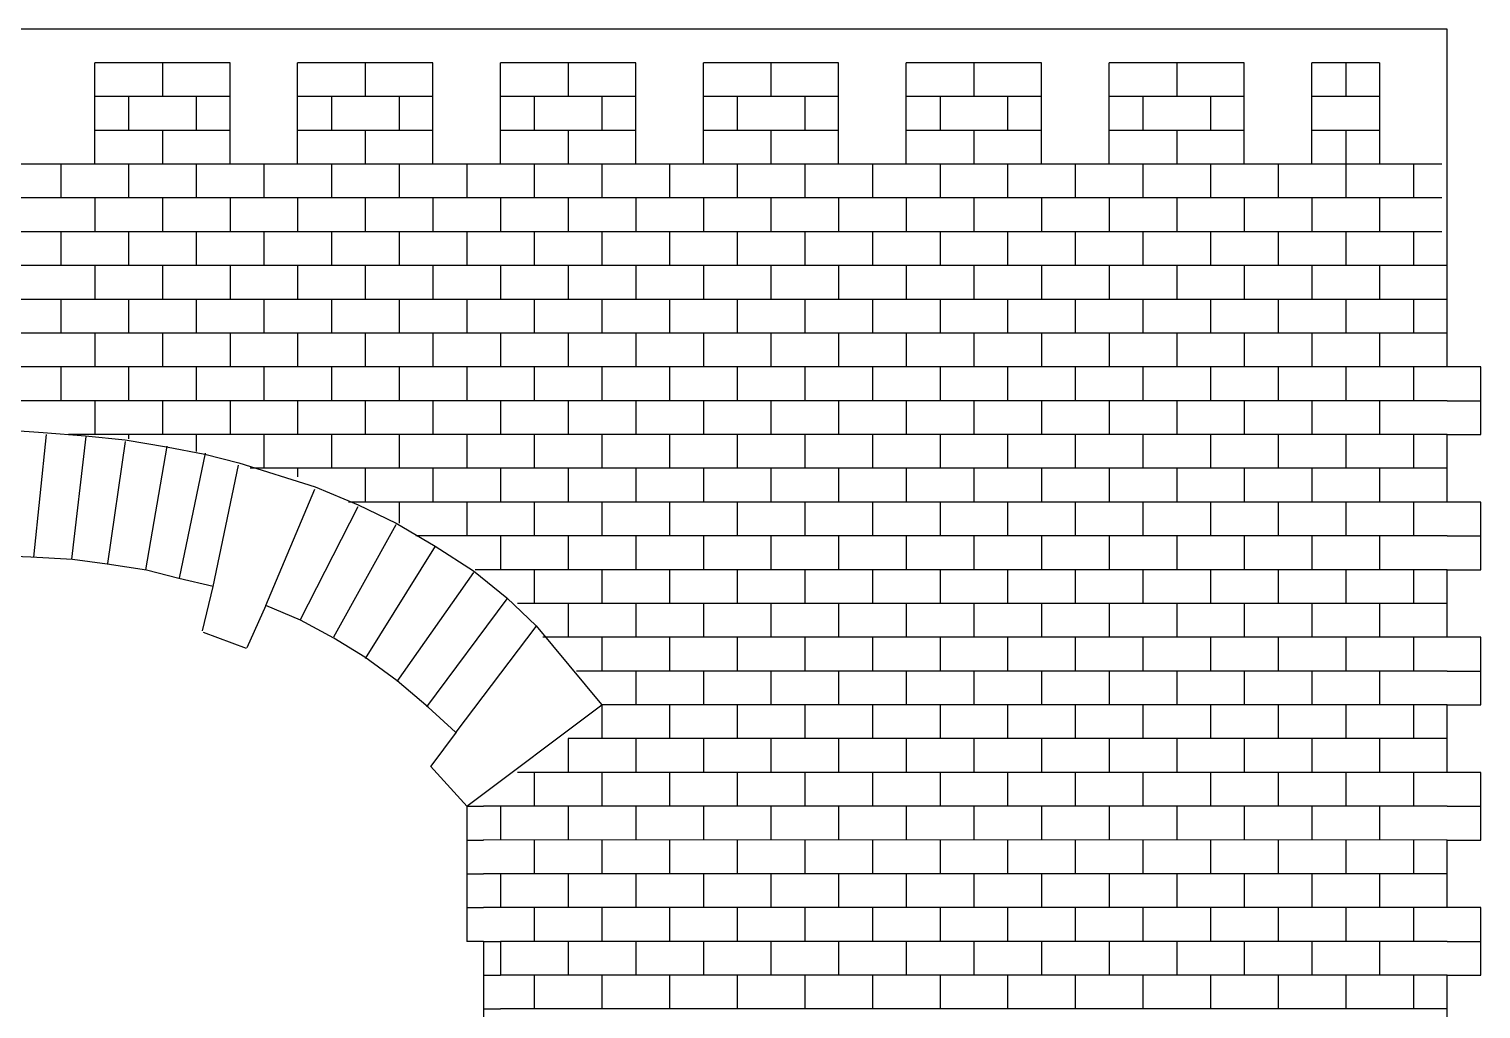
# Model space of a CAD drawing. Extents: x 12 to 197, y 116 to 290.
# Drawn here: x 153.96 to 196.9, y 261 to 290 of the extents above; entities that cross this region are included whole.
import ezdxf

# ---------------------------------------------------------------- set-up
doc = ezdxf.new("R2010")
doc.units = 0
doc.header["$MEASUREMENT"] = 0
doc.layers.add('OHNE_NAMEN', color=5, linetype='CONTINUOUS')

msp = doc.modelspace()

# ---------------------------------------------------------------- linework, layer by layer
at = {"layer": 'OHNE_NAMEN', "color": 5, "linetype": 'CONTINUOUS'}
for p, q in [((195.9038, 289.9999), (107.9038, 289.9999)), ((195.9031, 279.9993), (195.9038, 289.9999)), ((196.9033, 279.9993), (195.9031, 279.9993)), ((196.9033, 277.9998), (196.9033, 279.9993)), ((195.9031, 278.9996), (196.9033, 278.9996)), ((195.9031, 277.9998), (196.9033, 277.9998)), ((195.9031, 275.9996), (195.9031, 277.9998)), ((196.9033, 275.9996), (195.9031, 275.9996)), ((196.9033, 273.9993), (196.9033, 275.9996)), ((195.9031, 274.9995), (196.9033, 274.9995)), ((195.9031, 273.9993), (196.9033, 273.9993)), ((195.9031, 271.9994), (195.9031, 273.9993)), ((196.9033, 271.9994), (195.9031, 271.9994)), ((196.9033, 269.9999), (196.9033, 271.9994)), ((195.9031, 270.9996), (196.9033, 270.9996)), ((195.9031, 269.9999), (196.9033, 269.9999)), ((195.9031, 267.9993), (195.9031, 269.9999)), ((196.9033, 267.9993), (195.9031, 267.9993)), ((196.9033, 265.9997), (196.9033, 267.9993)), ((195.9031, 266.9995), (196.9033, 266.9995)), ((195.9031, 265.9997), (196.9033, 265.9997)), ((195.9031, 263.9995), (195.9031, 265.9997)), ((196.9033, 263.9995), (195.9031, 263.9995)), ((196.9033, 261.9999), (196.9033, 263.9995)), ((195.9031, 262.9993), (196.9033, 262.9993)), ((195.9031, 261.9999), (196.9033, 261.9999)), ((195.9031, 259.9993), (195.9031, 261.9999))]:
    msp.add_line(p, q, dxfattribs=at)
at = {"layer": 'OHNE_NAMEN', "color": 7, "linetype": 'CONTINUOUS'}
for p, q in [((155.9034, 285.9998), (155.9034, 288.9994)), ((159.9039, 288.9998), (155.9038, 288.9998)), ((157.904, 288.9994), (157.904, 287.9997)), ((159.9036, 285.9998), (159.9036, 288.9994)), ((161.9035, 285.9998), (161.9035, 288.9994)), ((165.904, 288.9998), (161.9038, 288.9998)), ((163.9041, 288.9994), (163.9041, 287.9997)), ((165.9036, 285.9998), (165.9036, 288.9994)), ((167.9035, 285.9998), (167.9035, 288.9994)), ((171.904, 288.9998), (167.9039, 288.9998)), ((169.9038, 288.9994), (169.9038, 287.9997)), ((171.9037, 285.9998), (171.9037, 288.9994)), ((173.9036, 285.9998), (173.9036, 288.9994)), ((177.9041, 288.9998), (173.9039, 288.9998)), ((175.9038, 288.9994), (175.9038, 287.9997)), ((177.9037, 285.9998), (177.9037, 288.9994)), ((179.9036, 285.9998), (179.9036, 288.9994)), ((183.9038, 288.9998), (179.904, 288.9998)), ((181.9039, 288.9994), (181.9039, 287.9997)), ((183.9034, 285.9998), (183.9034, 288.9994)), ((185.9033, 285.9998), (185.9033, 288.9994)), ((189.9038, 288.9998), (185.9037, 288.9998)), ((187.9039, 288.9994), (187.9039, 287.9997)), ((189.9035, 285.9998), (189.9035, 288.9994)), ((193.9029, 288.9994), (191.9037, 288.9998)), ((191.9037, 285.9998), (191.9037, 288.9994)), ((192.9035, 288.9994), (192.9035, 287.9997)), ((193.9029, 288.9994), (193.9029, 285.9998)), ((159.9039, 287.9997), (155.9038, 287.9997)), ((156.9036, 287.9997), (156.9036, 286.9999)), ((158.9035, 287.9993), (158.9035, 286.9995)), ((165.904, 287.9997), (161.9038, 287.9997)), ((162.9036, 287.9997), (162.9036, 286.9999)), ((164.9035, 287.9993), (164.9035, 286.9995)), ((171.904, 287.9997), (167.9039, 287.9997)), ((168.9036, 287.9997), (168.9036, 286.9999)), ((170.9035, 287.9993), (170.9035, 286.9995)), ((177.9041, 287.9997), (173.9039, 287.9997)), ((174.9037, 287.9997), (174.9037, 286.9999)), ((176.9032, 287.9993), (176.9032, 286.9995)), ((183.9038, 287.9997), (179.904, 287.9997)), ((180.9037, 287.9997), (180.9037, 286.9999)), ((182.9033, 287.9993), (182.9033, 286.9995)), ((189.9038, 287.9997), (185.9037, 287.9997)), ((186.9034, 287.9997), (186.9034, 286.9999)), ((188.9033, 287.9993), (188.9033, 286.9995)), ((193.9029, 287.9993), (191.9037, 287.9997)), ((159.9029, 286.9995), (155.9034, 286.9995)), ((157.9037, 286.9995), (157.9037, 285.9998)), ((165.9029, 286.9995), (161.9035, 286.9995)), ((163.9037, 286.9995), (163.9037, 285.9998)), ((171.903, 286.9995), (167.9035, 286.9995)), ((169.9034, 286.9995), (169.9034, 285.9998)), ((177.903, 286.9995), (173.9036, 286.9995)), ((175.9035, 286.9995), (175.9035, 285.9998)), ((183.9027, 286.9995), (179.9036, 286.9995)), ((181.9035, 286.9995), (181.9035, 285.9998)), ((189.9028, 286.9995), (185.9033, 286.9995)), ((187.9036, 286.9995), (187.9036, 285.9998)), ((193.9029, 286.9995), (191.9037, 286.9995)), ((192.9038, 286.9995), (192.9038, 285.9998)), ((195.75, 285.9998), (107.9038, 285.9998)), ((154.9033, 285.9998), (154.9033, 284.9993)), ((156.9036, 285.9998), (156.9036, 284.9993)), ((158.9035, 285.9998), (158.9035, 284.9993)), ((160.9034, 285.9998), (160.9034, 284.9993)), ((162.9033, 285.9998), (162.9033, 284.9993)), ((164.9035, 285.9998), (164.9035, 284.9993)), ((166.9034, 285.9998), (166.9034, 284.9993)), ((168.9033, 285.9998), (168.9033, 284.9993)), ((170.9035, 285.9998), (170.9035, 284.9993)), ((172.9034, 285.9998), (172.9034, 284.9993)), ((174.9033, 285.9998), (174.9033, 284.9993)), ((176.9032, 285.9998), (176.9032, 284.9993)), ((178.9035, 285.9998), (178.9035, 284.9993)), ((180.9034, 285.9998), (180.9034, 284.9993)), ((182.9033, 285.9998), (182.9033, 284.9993)), ((184.9035, 285.9998), (184.9035, 284.9993)), ((186.9034, 285.9998), (186.9034, 284.9993)), ((188.9033, 285.9998), (188.9033, 284.9993)), ((190.9036, 285.9998), (190.9036, 284.9993)), ((192.9035, 285.9998), (192.9035, 284.9993)), ((194.9037, 285.9998), (194.9037, 284.9993)), ((195.75, 284.9996), (107.9038, 284.9996)), ((155.9038, 284.9993), (155.9038, 283.9992)), ((157.9037, 284.9993), (157.9037, 283.9992)), ((159.9036, 284.9993), (159.9036, 283.9992)), ((161.9035, 284.9993), (161.9035, 283.9992)), ((163.9037, 284.9993), (163.9037, 283.9992)), ((165.9036, 284.9993), (165.9036, 283.9992)), ((167.9035, 284.9993), (167.9035, 283.9992)), ((169.9038, 284.9993), (169.9038, 283.9992)), ((171.9037, 284.9993), (171.9037, 283.9992)), ((173.9032, 284.9993), (173.9032, 283.9992)), ((175.9031, 284.9993), (175.9031, 283.9992)), ((177.9034, 284.9993), (177.9034, 283.9992)), ((179.9033, 284.9993), (179.9033, 283.9992)), ((181.9031, 284.9993), (181.9031, 283.9992)), ((183.9034, 284.9993), (183.9034, 283.9992)), ((185.9033, 284.9993), (185.9033, 283.9992)), ((187.9032, 284.9993), (187.9032, 283.9992)), ((189.9038, 284.9993), (189.9038, 283.9992)), ((191.9037, 284.9993), (191.9037, 283.9992)), ((193.9036, 284.9993), (193.9036, 283.9992)), ((195.75, 283.9995), (107.9038, 283.9995)), ((154.9033, 283.9995), (154.9033, 282.9994)), ((156.9036, 283.9995), (156.9036, 282.9994)), ((158.9035, 283.9995), (158.9035, 282.9994)), ((160.9034, 283.9995), (160.9034, 282.9994)), ((162.9033, 283.9995), (162.9033, 282.9994)), ((164.9035, 283.9995), (164.9035, 282.9994)), ((166.9034, 283.9995), (166.9034, 282.9994)), ((168.9033, 283.9995), (168.9033, 282.9994)), ((170.9035, 283.9995), (170.9035, 282.9994)), ((172.9034, 283.9995), (172.9034, 282.9994)), ((174.9033, 283.9995), (174.9033, 282.9994)), ((176.9032, 283.9995), (176.9032, 282.9994)), ((178.9035, 283.9995), (178.9035, 282.9994)), ((180.9034, 283.9995), (180.9034, 282.9994)), ((182.9033, 283.9995), (182.9033, 282.9994)), ((184.9035, 283.9995), (184.9035, 282.9994)), ((186.9034, 283.9995), (186.9034, 282.9994)), ((188.9033, 283.9995), (188.9033, 282.9994)), ((190.9036, 283.9995), (190.9036, 282.9994)), ((192.9035, 283.9995), (192.9035, 282.9994)), ((194.9037, 283.9995), (194.9037, 282.9994)), ((195.9038, 282.9997), (106.5004, 282.9994)), ((155.9038, 282.9994), (155.9038, 281.9993)), ((157.9037, 282.9994), (157.9037, 281.9993)), ((159.9036, 282.9994), (159.9036, 281.9993)), ((161.9035, 282.9994), (161.9035, 281.9993)), ((163.9037, 282.9994), (163.9037, 281.9993)), ((165.9036, 282.9994), (165.9036, 281.9993)), ((167.9035, 282.9994), (167.9035, 281.9993)), ((169.9038, 282.9994), (169.9038, 281.9993)), ((171.9037, 282.9994), (171.9037, 281.9993)), ((173.9032, 282.9994), (173.9032, 281.9993)), ((175.9031, 282.9994), (175.9031, 281.9993)), ((177.9034, 282.9994), (177.9034, 281.9993)), ((179.9033, 282.9994), (179.9033, 281.9993)), ((181.9031, 282.9994), (181.9031, 281.9993)), ((183.9034, 282.9994), (183.9034, 281.9993)), ((185.9033, 282.9994), (185.9033, 281.9993)), ((187.9032, 282.9994), (187.9032, 281.9993)), ((189.9038, 282.9994), (189.9038, 281.9993)), ((191.9037, 282.9994), (191.9037, 281.9993)), ((193.9036, 282.9994), (193.9036, 281.9993)), ((195.9038, 282), (106.5004, 282)), ((154.9033, 282), (154.9033, 280.9995)), ((156.9036, 282), (156.9036, 280.9995)), ((158.9035, 282), (158.9035, 280.9995)), ((160.9034, 282), (160.9034, 280.9995)), ((162.9033, 282), (162.9033, 280.9995)), ((164.9035, 282), (164.9035, 280.9995)), ((166.9034, 282), (166.9034, 280.9995)), ((168.9033, 282), (168.9033, 280.9995)), ((170.9035, 282), (170.9035, 280.9995)), ((172.9034, 282), (172.9034, 280.9995)), ((174.9033, 282), (174.9033, 280.9995)), ((176.9032, 282), (176.9032, 280.9995)), ((178.9035, 282), (178.9035, 280.9995)), ((180.9034, 282), (180.9034, 280.9995)), ((182.9033, 282), (182.9033, 280.9995)), ((184.9035, 282), (184.9035, 280.9995)), ((186.9034, 282), (186.9034, 280.9995)), ((188.9033, 282), (188.9033, 280.9995)), ((190.9036, 282), (190.9036, 280.9995)), ((192.9035, 282), (192.9035, 280.9995)), ((194.9037, 282), (194.9037, 280.9995)), ((195.9038, 280.9995), (106.5004, 280.9995)), ((155.9038, 280.9991), (155.9038, 279.999)), ((157.9037, 280.9991), (157.9037, 279.999)), ((159.9036, 280.9991), (159.9036, 279.999)), ((161.9035, 280.9991), (161.9035, 279.999)), ((163.9037, 280.9991), (163.9037, 279.999)), ((165.9036, 280.9991), (165.9036, 279.999)), ((167.9035, 280.9991), (167.9035, 279.999)), ((169.9038, 280.9991), (169.9038, 279.999)), ((171.9037, 280.9991), (171.9037, 279.999)), ((173.9032, 280.9991), (173.9032, 279.999)), ((175.9031, 280.9991), (175.9031, 279.999)), ((177.9034, 280.9991), (177.9034, 279.999)), ((179.9033, 280.9991), (179.9033, 279.999)), ((181.9031, 280.9991), (181.9031, 279.999)), ((183.9034, 280.9991), (183.9034, 279.999)), ((185.9033, 280.9991), (185.9033, 279.999)), ((187.9032, 280.9991), (187.9032, 279.999)), ((189.9038, 280.9991), (189.9038, 279.999)), ((191.9037, 280.9991), (191.9037, 279.999)), ((193.9036, 280.9991), (193.9036, 279.999)), ((195.9038, 279.9997), (107.9038, 279.9997)), ((154.9033, 279.9993), (154.9033, 278.9996)), ((156.9036, 279.9993), (156.9036, 278.9996)), ((158.9035, 279.9993), (158.9035, 278.9996)), ((160.9034, 279.9993), (160.9034, 278.9996)), ((162.9033, 279.9993), (162.9033, 278.9996)), ((164.9035, 279.9993), (164.9035, 278.9996)), ((166.9034, 279.9993), (166.9034, 278.9996)), ((168.9033, 279.9993), (168.9033, 278.9996)), ((170.9035, 279.9993), (170.9035, 278.9996)), ((172.9034, 279.9993), (172.9034, 278.9996)), ((174.9033, 279.9993), (174.9033, 278.9996)), ((176.9032, 279.9993), (176.9032, 278.9996)), ((178.9035, 279.9993), (178.9035, 278.9996)), ((180.9034, 279.9993), (180.9034, 278.9996)), ((182.9033, 279.9993), (182.9033, 278.9996)), ((184.9035, 279.9993), (184.9035, 278.9996)), ((186.9034, 279.9993), (186.9034, 278.9996)), ((188.9033, 279.9993), (188.9033, 278.9996)), ((190.9036, 279.9993), (190.9036, 278.9996)), ((192.9035, 279.9993), (192.9035, 278.9996)), ((194.9037, 279.9993), (194.9037, 278.9996)), ((195.9038, 278.9996), (107.9038, 278.9996)), ((155.9038, 278.9996), (155.9038, 277.9991)), ((157.9037, 278.9996), (157.9037, 277.9991)), ((159.9036, 278.9996), (159.9036, 277.9991)), ((161.9035, 278.9996), (161.9035, 277.9991)), ((163.9037, 278.9996), (163.9037, 277.9991)), ((165.9036, 278.9996), (165.9036, 277.9991)), ((167.9035, 278.9996), (167.9035, 277.9991)), ((169.9038, 278.9996), (169.9038, 277.9991)), ((171.9037, 278.9996), (171.9037, 277.9991)), ((173.9032, 278.9996), (173.9032, 277.9991)), ((175.9031, 278.9996), (175.9031, 277.9991)), ((177.9034, 278.9996), (177.9034, 277.9991)), ((179.9033, 278.9996), (179.9033, 277.9991)), ((181.9031, 278.9996), (181.9031, 277.9991)), ((183.9034, 278.9996), (183.9034, 277.9991)), ((185.9033, 278.9996), (185.9033, 277.9991)), ((187.9032, 278.9996), (187.9032, 277.9991)), ((189.9038, 278.9996), (189.9038, 277.9991)), ((191.9037, 278.9996), (191.9037, 277.9991)), ((193.9036, 278.9996), (193.9036, 277.9991)), ((153.4026, 278.1247), (154.3801, 278.0552)), ((154.4652, 277.9998), (154.0902, 274.3747)), ((154.3801, 278.0552), (155.6265, 277.9614)), ((195.9038, 277.9998), (155.1252, 277.9998)), ((155.6367, 277.9377), (155.2152, 274.3122)), ((155.6265, 277.9614), (156.8023, 277.8439)), ((156.9025, 277.9998), (156.9025, 277.8749)), ((158.9035, 277.9998), (158.9028, 277.4996)), ((160.9034, 277.9998), (160.9034, 276.9993)), ((160.9034, 277.9991), (160.9034, 276.9993)), ((162.9033, 277.9998), (162.9033, 276.9993)), ((162.9036, 277.9991), (162.9036, 276.9993)), ((164.9035, 277.9998), (164.9035, 276.9993)), ((166.9034, 277.9998), (166.9034, 276.9993)), ((168.9033, 277.9998), (168.9033, 276.9993)), ((170.9035, 277.9998), (170.9035, 276.9993)), ((172.9034, 277.9998), (172.9034, 276.9993)), ((174.9033, 277.9998), (174.9033, 276.9993)), ((176.9032, 277.9998), (176.9032, 276.9993)), ((178.9035, 277.9998), (178.9035, 276.9993)), ((180.9034, 277.9998), (180.9034, 276.9993)), ((182.9033, 277.9998), (182.9033, 276.9993)), ((184.9035, 277.9998), (184.9035, 276.9993)), ((186.9034, 277.9998), (186.9034, 276.9993)), ((188.9033, 277.9998), (188.9033, 276.9993)), ((190.9036, 277.9998), (190.9036, 276.9993)), ((192.9035, 277.9998), (192.9035, 276.9993)), ((194.9037, 277.9998), (194.9037, 276.9993)), ((156.8009, 277.7966), (156.2777, 274.1874)), ((156.8023, 277.8439), (158.0254, 277.6319)), ((158.0356, 277.6555), (157.4027, 273.9993)), ((158.0254, 277.6319), (159.1543, 277.4202)), ((159.1645, 277.4438), (158.4025, 273.7499)), ((159.1543, 277.4202), (160.1657, 277.162)), ((159.4026, 273.4994), (160.1523, 277.0911)), ((160.1657, 277.162), (162.4235, 276.4564)), ((195.9038, 276.9997), (160.5008, 276.9993)), ((161.9024, 276.9993), (161.9038, 276.7496)), ((163.9034, 276.9993), (163.9034, 275.9996)), ((163.9037, 276.9993), (163.9037, 275.9992)), ((165.9036, 276.9993), (165.9036, 275.9992)), ((167.9035, 276.9993), (167.9035, 275.9992)), ((169.9038, 276.9993), (169.9038, 275.9992)), ((171.9037, 276.9993), (171.9037, 275.9992)), ((173.9032, 276.9993), (173.9032, 275.9992)), ((175.9031, 276.9993), (175.9031, 275.9992)), ((177.9034, 276.9993), (177.9034, 275.9992)), ((179.9033, 276.9993), (179.9033, 275.9992)), ((181.9031, 276.9993), (181.9031, 275.9992)), ((183.9034, 276.9993), (183.9034, 275.9992)), ((185.9033, 276.9993), (185.9033, 275.9992)), ((187.9032, 276.9993), (187.9032, 275.9992)), ((189.9038, 276.9993), (189.9038, 275.9992)), ((191.9037, 276.9993), (191.9037, 275.9992)), ((193.9036, 276.9993), (193.9036, 275.9992)), ((160.9651, 272.9368), (162.4101, 276.3855)), ((162.4235, 276.4564), (163.6935, 275.9153)), ((163.6801, 275.8563), (161.9652, 272.4993)), ((195.9038, 275.9996), (163.4038, 275.9996)), ((163.6935, 275.9153), (164.8224, 275.3745)), ((164.9035, 275.9992), (164.9028, 275.3745)), ((166.9034, 275.9996), (166.9034, 274.9995)), ((168.9033, 275.9996), (168.9033, 274.9995)), ((170.9035, 275.9996), (170.9035, 274.9995)), ((172.9034, 275.9996), (172.9034, 274.9995)), ((174.9033, 275.9996), (174.9033, 274.9995)), ((176.9032, 275.9996), (176.9032, 274.9995)), ((178.9035, 275.9996), (178.9035, 274.9995)), ((180.9034, 275.9996), (180.9034, 274.9995)), ((182.9033, 275.9996), (182.9033, 274.9995)), ((184.9035, 275.9996), (184.9035, 274.9995)), ((186.9034, 275.9996), (186.9034, 274.9995)), ((188.9033, 275.9996), (188.9033, 274.9995)), ((190.9036, 275.9996), (190.9036, 274.9995)), ((192.9035, 275.9996), (192.9035, 274.9995)), ((194.9037, 275.9996), (194.9037, 274.9995)), ((164.8089, 275.3272), (162.965, 271.9994)), ((164.8224, 275.3745), (165.9745, 274.6925)), ((195.9038, 274.9995), (165.4041, 274.9995)), ((167.9035, 274.9995), (167.9035, 273.999)), ((169.9038, 274.9995), (169.9038, 273.999)), ((171.9037, 274.9995), (171.9037, 273.999)), ((173.9032, 274.9995), (173.9032, 273.999)), ((175.9031, 274.9995), (175.9031, 273.999)), ((177.9034, 274.9995), (177.9034, 273.999)), ((179.9033, 274.9995), (179.9033, 273.999)), ((181.9031, 274.9995), (181.9031, 273.999)), ((183.9034, 274.9995), (183.9034, 273.999)), ((185.9033, 274.9995), (185.9033, 273.999)), ((187.9032, 274.9995), (187.9032, 273.999)), ((189.9038, 274.9995), (189.9038, 273.999)), ((191.9037, 274.9995), (191.9037, 273.999)), ((193.9036, 274.9995), (193.9036, 273.999)), ((165.9731, 274.6925), (163.9027, 271.3743)), ((165.9745, 274.6925), (167.1034, 273.9633)), ((195.9038, 274), (167.1539, 274)), ((168.9033, 273.9993), (168.9033, 272.9992)), ((168.9033, 273.9993), (168.9033, 272.9995)), ((170.9035, 273.9993), (170.9035, 272.9992)), ((170.9035, 273.9993), (170.9035, 272.9995)), ((172.9034, 273.9993), (172.9034, 272.9995)), ((174.9033, 273.9993), (174.9033, 272.9995)), ((176.9032, 273.9993), (176.9032, 272.9995)), ((178.9035, 273.9993), (178.9035, 272.9995)), ((180.9034, 273.9993), (180.9034, 272.9995)), ((182.9033, 273.9993), (182.9033, 272.9995)), ((184.9035, 273.9993), (184.9035, 272.9995)), ((186.9034, 273.9993), (186.9034, 272.9995)), ((188.9033, 273.9993), (188.9033, 272.9995)), ((190.9036, 273.9993), (190.9036, 272.9995)), ((192.9035, 273.9993), (192.9035, 272.9995)), ((194.9037, 273.9993), (194.9037, 272.9995)), ((167.102, 273.9161), (164.84, 270.6871)), ((167.1034, 273.9633), (168.0912, 273.164)), ((168.0898, 273.1399), (165.7152, 269.9374)), ((168.0912, 273.164), (168.9615, 272.3402)), ((195.9038, 272.9995), (168.4038, 272.9995)), ((169.9034, 272.9992), (169.9034, 271.9994)), ((169.9038, 272.9992), (169.9038, 271.9991)), ((171.9037, 272.9992), (171.9037, 271.9991)), ((173.9032, 272.9992), (173.9032, 271.9991)), ((175.9031, 272.9992), (175.9031, 271.9991)), ((177.9034, 272.9992), (177.9034, 271.9991)), ((179.9033, 272.9992), (179.9033, 271.9991)), ((181.9031, 272.9992), (181.9031, 271.9991)), ((183.9034, 272.9992), (183.9034, 271.9991)), ((185.9033, 272.9992), (185.9033, 271.9991)), ((187.9032, 272.9992), (187.9032, 271.9991)), ((189.9038, 272.9992), (189.9038, 271.9991)), ((191.9037, 272.9992), (191.9037, 271.9991)), ((193.9036, 272.9992), (193.9036, 271.9991)), ((166.5901, 269.1874), (168.9615, 272.3169)), ((168.9615, 272.3402), (170.8901, 270.0119)), ((195.9038, 271.9998), (169.1538, 271.9998)), ((170.9035, 271.9994), (170.9035, 270.9996)), ((170.9035, 271.9994), (170.9035, 270.9996)), ((172.9034, 271.9994), (172.9034, 270.9996)), ((174.9033, 271.9994), (174.9033, 270.9996)), ((176.9032, 271.9994), (176.9032, 270.9996)), ((178.9035, 271.9994), (178.9035, 270.9996)), ((180.9034, 271.9994), (180.9034, 270.9996)), ((182.9033, 271.9994), (182.9033, 270.9996)), ((184.9035, 271.9994), (184.9035, 270.9996)), ((186.9034, 271.9994), (186.9034, 270.9996)), ((188.9033, 271.9994), (188.9033, 270.9996)), ((190.9036, 271.9994), (190.9036, 270.9996)), ((192.9035, 271.9994), (192.9035, 270.9996)), ((194.9037, 271.9994), (194.9037, 270.9996)), ((195.9038, 270.9996), (170.1539, 270.9996)), ((171.9037, 270.9996), (171.9037, 269.9992)), ((173.9032, 270.9996), (173.9032, 269.9992)), ((175.9031, 270.9996), (175.9031, 269.9992)), ((177.9034, 270.9996), (177.9034, 269.9992)), ((179.9033, 270.9996), (179.9033, 269.9992)), ((181.9031, 270.9996), (181.9031, 269.9992)), ((183.9034, 270.9996), (183.9034, 269.9992)), ((185.9033, 270.9996), (185.9033, 269.9992)), ((187.9032, 270.9996), (187.9032, 269.9992)), ((189.9038, 270.9996), (189.9038, 269.9992)), ((191.9037, 270.9996), (191.9037, 269.9992)), ((193.9036, 270.9996), (193.9036, 269.9992)), ((166.9034, 266.9995), (170.9035, 269.9999)), ((170.9035, 269.9999), (170.9035, 268.9994)), ((170.9035, 269.9992), (170.9035, 268.9994)), ((195.9038, 269.9999), (170.9039, 269.9999)), ((172.9034, 269.9999), (172.9034, 268.9994)), ((174.9033, 269.9999), (174.9033, 268.9994)), ((176.9032, 269.9999), (176.9032, 268.9994)), ((178.9035, 269.9999), (178.9035, 268.9994)), ((180.9034, 269.9999), (180.9034, 268.9994)), ((182.9033, 269.9999), (182.9033, 268.9994)), ((184.9035, 269.9999), (184.9035, 268.9994)), ((186.9034, 269.9999), (186.9034, 268.9994)), ((188.9033, 269.9999), (188.9033, 268.9994)), ((190.9036, 269.9999), (190.9036, 268.9994)), ((192.9035, 269.9999), (192.9035, 268.9994)), ((194.9037, 269.9999), (194.9037, 268.9994)), ((169.9034, 268.9994), (169.9034, 267.9993)), ((195.9038, 269.0001), (169.9038, 269.0001)), ((169.9038, 268.9994), (169.9038, 267.9993)), ((171.9037, 268.9994), (171.9037, 267.9993)), ((173.9032, 268.9994), (173.9032, 267.9993)), ((175.9031, 268.9994), (175.9031, 267.9993)), ((177.9034, 268.9994), (177.9034, 267.9993)), ((179.9033, 268.9994), (179.9033, 267.9993)), ((181.9031, 268.9994), (181.9031, 267.9993)), ((183.9034, 268.9994), (183.9034, 267.9993)), ((185.9033, 268.9994), (185.9033, 267.9993)), ((187.9032, 268.9994), (187.9032, 267.9993)), ((189.9038, 268.9994), (189.9038, 267.9993)), ((191.9037, 268.9994), (191.9037, 267.9993)), ((193.9036, 268.9994), (193.9036, 267.9993)), ((196.5, 267.9996), (168.4038, 267.9996)), ((168.9033, 267.9996), (168.9033, 266.9995)), ((168.9033, 267.9993), (168.9033, 266.9995)), ((170.9035, 267.9996), (170.9035, 266.9995)), ((172.9034, 267.9996), (172.9034, 266.9995)), ((174.9033, 267.9996), (174.9033, 266.9995)), ((176.9032, 267.9996), (176.9032, 266.9995)), ((178.9035, 267.9996), (178.9035, 266.9995)), ((180.9034, 267.9996), (180.9034, 266.9995)), ((182.9033, 267.9996), (182.9033, 266.9995)), ((184.9035, 267.9996), (184.9035, 266.9995)), ((186.9034, 267.9996), (186.9034, 266.9995)), ((188.9033, 267.9996), (188.9033, 266.9995)), ((190.9036, 267.9996), (190.9036, 266.9995)), ((192.9035, 267.9996), (192.9035, 266.9995)), ((194.9037, 267.9996), (194.9037, 266.9995)), ((195.9028, 266.9995), (167.404, 266.9995)), ((167.9035, 266.9995), (167.9035, 265.999)), ((169.9034, 266.9995), (169.9034, 265.9997)), ((169.9038, 266.9995), (169.9038, 265.999)), ((171.9037, 266.9995), (171.9037, 265.999)), ((173.9032, 266.9995), (173.9032, 265.999)), ((175.9031, 266.9995), (175.9031, 265.999)), ((177.9034, 266.9995), (177.9034, 265.999)), ((179.9033, 266.9995), (179.9033, 265.999)), ((181.9031, 266.9995), (181.9031, 265.999)), ((183.9034, 266.9995), (183.9034, 265.999)), ((185.9033, 266.9995), (185.9033, 265.999)), ((187.9032, 266.9995), (187.9032, 265.999)), ((189.9038, 266.9995), (189.9038, 265.999)), ((191.9037, 266.9995), (191.9037, 265.999)), ((193.9036, 266.9995), (193.9036, 265.999)), ((195.9028, 265.9997), (167.404, 266.0001)), ((168.9033, 265.9997), (168.9033, 264.9993)), ((170.9035, 265.9997), (170.9035, 264.9993)), ((172.9034, 265.9997), (172.9034, 264.9993)), ((174.9033, 265.9997), (174.9033, 264.9993)), ((176.9032, 265.9997), (176.9032, 264.9993)), ((178.9035, 265.9997), (178.9035, 264.9993)), ((180.9034, 265.9997), (180.9034, 264.9993)), ((182.9033, 265.9997), (182.9033, 264.9993)), ((184.9035, 265.9997), (184.9035, 264.9993)), ((186.9034, 265.9997), (186.9034, 264.9993)), ((188.9033, 265.9997), (188.9033, 264.9993)), ((190.9036, 265.9997), (190.9036, 264.9993)), ((192.9035, 265.9997), (192.9035, 264.9993)), ((194.9037, 265.9997), (194.9037, 264.9993)), ((195.9028, 264.9993), (167.404, 264.9996)), ((167.9035, 264.9993), (167.9035, 263.9991)), ((169.9038, 264.9993), (169.9038, 263.9991)), ((171.9037, 264.9993), (171.9037, 263.9991)), ((173.9032, 264.9993), (173.9032, 263.9991)), ((175.9031, 264.9993), (175.9031, 263.9991)), ((177.9034, 264.9993), (177.9034, 263.9991)), ((179.9033, 264.9993), (179.9033, 263.9991)), ((181.9031, 264.9993), (181.9031, 263.9991)), ((183.9034, 264.9993), (183.9034, 263.9991)), ((185.9033, 264.9993), (185.9033, 263.9991)), ((187.9032, 264.9993), (187.9032, 263.9991)), ((189.9038, 264.9993), (189.9038, 263.9991)), ((191.9037, 264.9993), (191.9037, 263.9991)), ((193.9036, 264.9993), (193.9036, 263.9991)), ((195.9028, 263.9995), (167.404, 263.9995)), ((168.9033, 263.9995), (168.9033, 262.9993)), ((170.9035, 263.9995), (170.9035, 262.9993)), ((172.9034, 263.9995), (172.9034, 262.9993)), ((174.9033, 263.9995), (174.9033, 262.9993)), ((176.9032, 263.9995), (176.9032, 262.9993)), ((178.9035, 263.9995), (178.9035, 262.9993)), ((180.9034, 263.9995), (180.9034, 262.9993)), ((182.9033, 263.9995), (182.9033, 262.9993)), ((184.9035, 263.9995), (184.9035, 262.9993)), ((186.9034, 263.9995), (186.9034, 262.9993)), ((188.9033, 263.9995), (188.9033, 262.9993)), ((190.9036, 263.9995), (190.9036, 262.9993)), ((192.9035, 263.9995), (192.9035, 262.9993)), ((194.9037, 263.9995), (194.9037, 262.9993)), ((195.9028, 262.9993), (167.9028, 262.9993)), ((167.9035, 262.9993), (167.9035, 261.9996)), ((169.9038, 262.9993), (169.9038, 261.9996)), ((171.9037, 262.9993), (171.9037, 261.9996)), ((173.9032, 262.9993), (173.9032, 261.9996)), ((175.9031, 262.9993), (175.9031, 261.9996)), ((177.9034, 262.9993), (177.9034, 261.9996)), ((179.9033, 262.9993), (179.9033, 261.9996)), ((181.9031, 262.9993), (181.9031, 261.9996)), ((183.9034, 262.9993), (183.9034, 261.9996)), ((185.9033, 262.9993), (185.9033, 261.9996)), ((187.9032, 262.9993), (187.9032, 261.9996)), ((189.9038, 262.9993), (189.9038, 261.9996)), ((191.9037, 262.9993), (191.9037, 261.9996)), ((193.9036, 262.9993), (193.9036, 261.9996)), ((195.9028, 261.9999), (167.9028, 261.9999)), ((168.9033, 261.9999), (168.9033, 260.9995)), ((170.9035, 261.9999), (170.9035, 260.9995)), ((172.9034, 261.9999), (172.9034, 260.9995)), ((174.9033, 261.9999), (174.9033, 260.9995)), ((176.9032, 261.9999), (176.9032, 260.9995)), ((178.9035, 261.9999), (178.9035, 260.9995)), ((180.9034, 261.9999), (180.9034, 260.9995)), ((182.9033, 261.9999), (182.9033, 260.9995)), ((184.9035, 261.9999), (184.9035, 260.9995)), ((186.9034, 261.9999), (186.9034, 260.9995)), ((188.9033, 261.9999), (188.9033, 260.9995)), ((190.9036, 261.9999), (190.9036, 260.9995)), ((192.9035, 261.9999), (192.9035, 260.9995)), ((194.9037, 261.9999), (194.9037, 260.9995)), ((195.9035, 260.9995), (167.9035, 260.9995))]:
    msp.add_line(p, q, dxfattribs=at)
at = {"layer": 'OHNE_NAMEN', "color": 1, "linetype": 'CONTINUOUS'}
for p, q in [((154.014, 274.3747), (153.0262, 274.4099)), ((155.2487, 274.3041), (154.014, 274.3747)), ((156.2717, 274.1634), (155.2487, 274.3041)), ((157.4359, 273.987), (156.2717, 274.1634)), ((158.3884, 273.7397), (157.4359, 273.987)), ((159.4026, 273.4994), (158.3884, 273.7397)), ((159.0901, 272.1867), (159.4026, 273.4994)), ((160.9651, 272.9368), (160.4028, 271.6868)), ((161.9867, 272.505), (160.9651, 272.9368)), ((162.9745, 271.9758), (161.9867, 272.505)), ((159.1074, 272.1522), (160.3774, 271.6819)), ((163.8917, 271.4113), (162.9745, 271.9758)), ((164.8442, 270.7058), (163.8917, 271.4113)), ((165.7615, 269.93), (164.8442, 270.7058)), ((166.5728, 269.1888), (165.7615, 269.93)), ((166.5901, 269.1874), (165.8401, 268.187)), ((165.8334, 268.1898), (166.9154, 266.9903)), ((166.9027, 266.9995), (167.4026, 266.9995)), ((166.9034, 266.9995), (166.9034, 262.9993)), ((166.9034, 266.9995), (166.9034, 262.9993)), ((166.9027, 265.9997), (167.4026, 265.9997)), ((166.9027, 264.9993), (167.4026, 264.9993)), ((166.9027, 263.9995), (167.4026, 263.9995)), ((167.4033, 262.9993), (166.9034, 262.9993)), ((167.4026, 262.9993), (167.9025, 262.9993)), ((167.4033, 262.9993), (167.4033, 255.9995)), ((167.4033, 262.9993), (167.4033, 255.9995)), ((167.4033, 262.9993), (167.4033, 255.9995)), ((167.4026, 261.9999), (167.9025, 261.9999)), ((167.4026, 260.9995), (167.9025, 260.9995)), ((167.4026, 260.9995), (167.9025, 260.9995))]:
    msp.add_line(p, q, dxfattribs=at)

doc.saveas('drawing.dxf')
